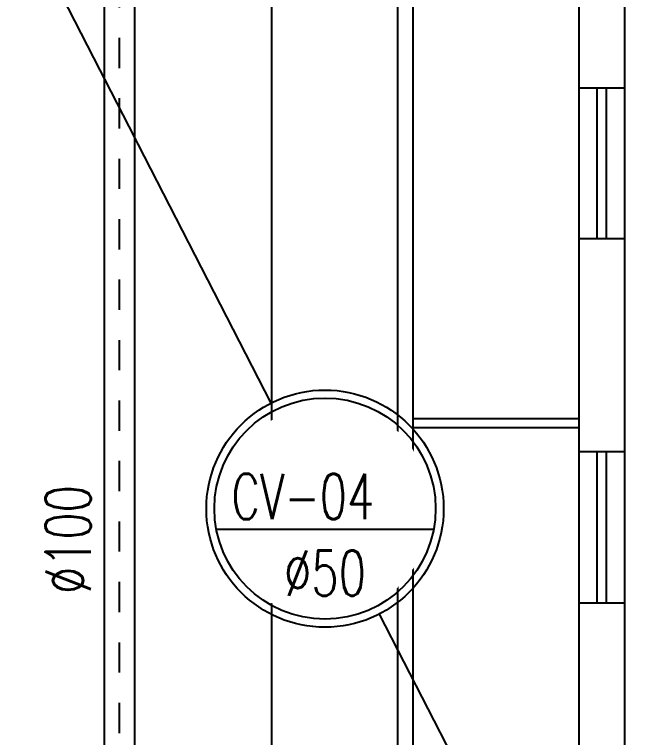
# Model space of a CAD drawing. Header units: inches. Extents: x 542787 to 543192, y 9574025 to 9574373.
# Drawn here: x 543036.904 to 543038.958, y 9574116.509 to 9574118.901 of the extents above; entities that cross this region are included whole.
import ezdxf
from ezdxf.enums import TextEntityAlignment as Align

# ---------------------------------------------------------------- set-up
doc = ezdxf.new("R2010")
doc.units = ezdxf.units.IN
doc.header["$MEASUREMENT"] = 0
doc.linetypes.add('DASHDOT', pattern=[1, 0.5, -0.25, 0, -0.25])
doc.linetypes.add('HIDDEN2', pattern=[4.762499999999999, 3.175, -1.5875])
for name, color, linetype in [('EIXO', 8, 'Continuous'), ('I-ARQ', 8, 'Continuous'), ('I-ESGOTO', 6, 'Continuous'), ('I-NORMO_INST', 4, 'Continuous')]:
    doc.layers.add(name, color=color, linetype=linetype)
doc.styles.add('125', font='ROMANS.SHX', dxfattribs={"width": 0.7, "height": 0.25})
doc.styles.add('50', font='ROMANS.SHX', dxfattribs={"width": 0.7, "height": 0.1})

# ---------------------------------------------------------------- blocks, each defined once
blk = doc.blocks.new('*U109')
at = {"color": 2}
blk.add_wipeout([(0.056930185899702224, 1.977792880030759e-15), (0.05693018589959209, -20.728541814984965), (-0.0569301858998017, -20.728541814984965), (-0.056930185899691566, 2.0030749613035725e-15)], dxfattribs=at)
for p, q in [((-0.05000000000005114, 0), (-0.0500000000001571, -20.72854181498496)), ((0.05000000000000002, 0), (0.04999999999989406, -20.72854181498496))]:
    blk.add_line(p, q)
at = {"layer": 'EIXO', "linetype": 'DASHDOT', "ltscale": 0.01}
blk.add_line((2.320192649118979e-17, 0), (-1.059413749303003e-13, -20.72854181498496), dxfattribs=at)
blk = doc.blocks.new('*U107')
for p, q in [((-0.007573244332643619, -0.02355798081912128), (0, 0)), ((-0.01834844868833294, -0.05707625203602672), (-0.01077520435568932, -0.03351827121690545))]:
    blk.add_line(p, q)
at = {"color": 8}
blk.add_circle((-0.009174224344166468, -0.02853812601801336), 0.005231155055471231, dxfattribs=at)
blk.add_circle((-0.009174224344166468, -0.02853812601801336), 0.00487752617599731)
blk = doc.blocks.new('BOLA')
at = {"style": '50', "width": 0.7, "flags": 1}
blk.add_attdef('ALTUARA', text='', height=0.002, dxfattribs=at).set_placement((0.0002598189044998103, -0.007526282018176376), align=Align.CENTER)
at = {"color": 2}
blk.add_wipeout([(-0.0034306041665807595, 0.0033065364934536066), (-0.0008967654083170473, 0.004686211450234913), (0.001845075014915952, 0.004421616255397899), (0.0035658162599924233, 0.003136439594760985), (0.0045869154381489585, 0.0013409721644020364), (0.004757098647987609, -0.0003221976317163283), (0.004227639790906332, -0.0022310630027197083), (0.002998538907342815, -0.003724135900145447), (0.001107614492865381, -0.004706918052397209), (-0.000877856180751729, -0.0047258177214453065), (-0.002579688157825187, -0.004083229391126847), (-0.0034306041665807595, -0.0033272430956159055), (-0.004508431067870951, -0.0017018725884976327), (-0.004792069764414597, -7.650210592741527e-05), (-0.004527340335873958, 0.001624467028287148)], dxfattribs=at)
at = {"color": 8}
blk.add_line((-0.004792757217217114, -0.0009053948610162968), (0.004792757217217114, -0.0009053948610162968), dxfattribs=at)
blk.add_circle((0, 0), 0.0052311550554712, dxfattribs=at)
blk.add_circle((0, 0), 0.0048775261759973)
at = {"style": '50', "width": 0.7}
blk.add_attdef('NAF', (-0.00412650687519539, -0.0004650827839335972), '', height=0.002, dxfattribs=at)
blk.add_attdef('NU', text='', height=0.002, dxfattribs=at).set_placement((0, -0.003845717468963498), align=Align.CENTER)

msp = doc.modelspace()

# ---------------------------------------------------------------- linework, layer by layer
at = {"layer": 'I-ARQ'}
for p, q in [((543037.7544071767, 9574126.499506408), (543037.7544071823, 9574103.759506408)), ((543038.1710071769, 9574124.704506408), (543038.1710071806, 9574105.554506408)), ((543038.1710071769, 9574124.704506408), (543038.1710071824, 9574105.554506408)), ((543038.1710071769, 9574124.704506408), (543038.1710071824, 9574105.554506408)), ((543038.2210071776, 9574124.704506408), (543038.2210071813, 9574105.554506408)), ((543038.2210071776, 9574124.704506408), (543038.2210071813, 9574105.554506408)), ((543038.2210071776, 9574124.704506408), (543038.2210071813, 9574105.554506408)), ((543038.7710071784, 9574119.867006408), (543038.7710071802, 9574115.229506409)), ((543038.9210071787, 9574119.158901105), (543038.9210071787, 9574115.229506409)), ((543038.7710071784, 9574117.563256409), (543038.2210071795, 9574117.563256409)), ((543038.7710071784, 9574117.563256409), (543038.2210071795, 9574117.563256409)), ((543038.7710071784, 9574117.563256409), (543038.2210071795, 9574117.563256409)), ((543038.7710071784, 9574117.533256408), (543038.2210071795, 9574117.533256408)), ((543038.7710071784, 9574117.533256408), (543038.2210071795, 9574117.533256408)), ((543038.7710071784, 9574117.533256408), (543038.2210071795, 9574117.533256408))]:
    msp.add_line(p, q, dxfattribs=at)
at = {"layer": 'I-ARQ', "linetype": 'HIDDEN2'}
for p, q in [((543038.7710071784, 9574118.65817125), (543038.9210071787, 9574118.65817125)), ((543038.8310071789, 9574118.15817125), (543038.8310071789, 9574118.65817125)), ((543038.8610071782, 9574118.65817125), (543038.8610071782, 9574118.15817125)), ((543038.9210071787, 9574118.15817125), (543038.7710071784, 9574118.15817125)), ((543038.7710071784, 9574117.454506408), (543038.9210071787, 9574117.454506408)), ((543038.8310071789, 9574116.954506408), (543038.8310071789, 9574117.454506408)), ((543038.8610071782, 9574117.454506408), (543038.8610071782, 9574116.954506408)), ((543038.7710071784, 9574116.954506408), (543038.9210071787, 9574116.954506408))]:
    msp.add_line(p, q, dxfattribs=at)

# ---------------------------------------------------------------- block references
at = {"layer": 'I-ESGOTO', "color": 2, "rotation": 180}
msp.add_blockref('*U109', (543037.2518129982, 9574104.52346732), dxfattribs=at)

# ---------------------------------------------------------------- texts
at = {"layer": 'I-NORMO_INST', "style": '125', "width": 0.7}
msp.add_text('%%C100', height=0.15, rotation=90, dxfattribs=at).set_placement((543037.1564102042, 9574116.983251719))

# ---------------------------------------------------------------- next in the draw order: block references
at = {"layer": 'I-NORMO_INST', "xscale": 75, "yscale": 75, "zscale": 75, "rotation": 224.9999999999999}
msp.add_blockref('*U107', (543038.957997622, 9574115.265784232), dxfattribs=at)

# ---------------------------------------------------------------- next in the draw order: block references
at = {"layer": 'I-NORMO_INST', "xscale": 75, "yscale": 75, "zscale": 75}
msp.add_blockref('BOLA', (543037.9310716577, 9574117.265783632), dxfattribs=at).add_auto_attribs({'NAF': 'CV-04', 'NU': '%%c50'})

doc.saveas('drawing.dxf')
